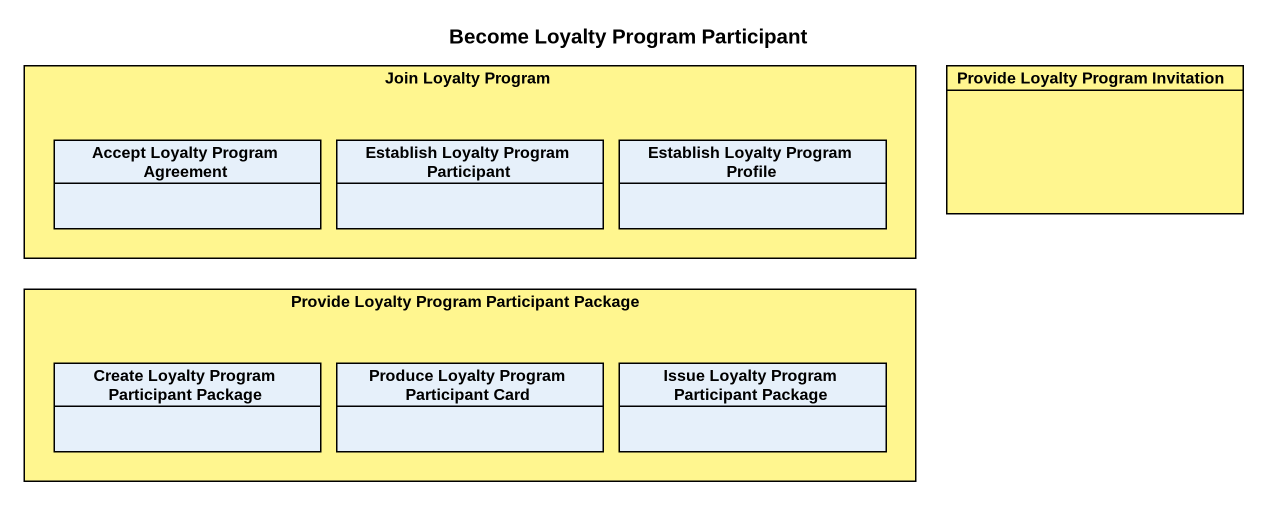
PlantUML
@startuml
title Become Loyalty Program Participant
hide circle
hide empty members
rectangle "Join Loyalty Program" as Join_Loyalty_Program #FFF68F {
  class "Accept Loyalty Program Agreement" as Accept_Loyalty_Program
  class "Establish Loyalty Program Participant" as Establish_Loyalty_Program
  class "Establish Loyalty Program Profile" as Establish_Loyalty_Program_2
}
class "Provide Loyalty Program Invitation" as Provide_Loyalty_Program #FFF68F
rectangle "Provide Loyalty Program Participant Package" as Provide_Loyalty_Program_2 #FFF68F {
  class "Create Loyalty Program Participant Package" as Create_Loyalty_Program
  class "Produce Loyalty Program Participant Card" as Produce_Loyalty_Program
  class "Issue Loyalty Program Participant Package" as Issue_Loyalty_Program
}
@enduml
